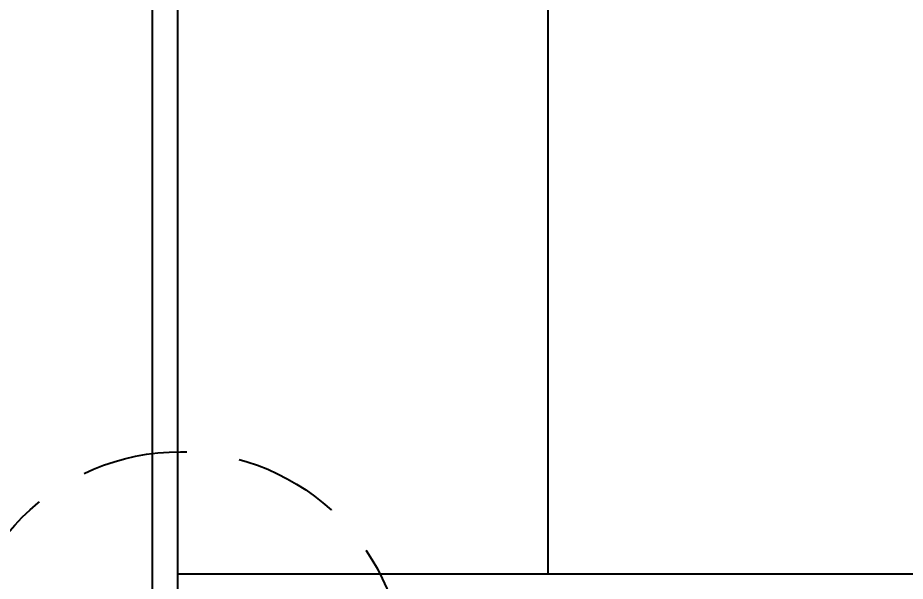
# Model space of a CAD drawing. Header units: millimetres. Extents: x 17046 to 32328, y 18593 to 29476.
# Drawn here: x 17323.8 to 17377, y 18900.7 to 18934.4 of the extents above; entities that cross this region are included whole.
import ezdxf

# ---------------------------------------------------------------- set-up
doc = ezdxf.new("R2010")
doc.units = ezdxf.units.MM
doc.header["$LTSCALE"] = 5
doc.linetypes.add('HIDDEN', pattern=[9.525, 6.35, -3.175])
doc.layers.add('RECIRCULATION-CONTROL', color=3, linetype='Continuous')
doc.layers.add('UNIT', color=6, linetype='Continuous')
doc.styles.add('SUBMITTAL', font='romans.shx', dxfattribs={"width": 0.75})
doc.dimstyles.new('SUBMITTAL', dxfattribs={"dimtxt": 0.09375, "dimasz": 0.09375, "dimexe": 0.03125, "dimexo": 0.0625, "dimgap": 0.0625, "dimtad": 0, "dimdec": 4, "dimzin": 4, "dimdsep": 46, "dimlunit": 4, "dimtxsty": 'SUBMITTAL', "dimcen": 0.09375, "dimclre": 6, "dimadec": 0, "dimazin": 0, "dimtfac": 1, "dimtdec": 0, "dimtofl": 0, "dimtmove": 0, "dimatfit": 3, "dimfxl": 0, "dimfrac": 2, "dimtolj": 1, "dimtzin": 4, "dimarcsym": 0})

# ---------------------------------------------------------------- blocks, each defined once
blk = doc.blocks.new('*D33')
at = {"layer": 'UNIT', "color": 6, "lineweight": -2}
for p, q in [((17307.364, 18963.53), (17307.364, 18849.843)), ((17331.904, 18890.058), (17331.904, 18849.843))]:
    blk.add_line(p, q, dxfattribs=at)
at = {"layer": 'UNIT', "color": 3, "lineweight": -2}
for p, q in [((17312.294, 18852.66), (17326.974, 18852.66)), ((17331.904, 18852.66), (17341.762, 18852.66))]:
    blk.add_line(p, q, dxfattribs=at)
at = {"layer": 'UNIT', "color": 3}
for points in [[(17312.294, 18853.481), (17312.294, 18851.838), (17307.364, 18852.66)], [(17326.974, 18853.481), (17326.974, 18851.838), (17331.904, 18852.66)]]:
    blk.add_solid(points, dxfattribs=at)
at = {"layer": 'UNIT', "color": 3, "insert": (17358.751, 18852.66), "char_height": 4.9294, "attachment_point": 5, "style": 'SUBMITTAL'}
blk.add_mtext('\\A1;2\'-0 1/2"', dxfattribs=at)

msp = doc.modelspace()

# ---------------------------------------------------------------- linework, layer by layer
at = {"layer": 'RECIRCULATION-CONTROL', "linetype": 'HIDDEN', "ltscale": 0.2}
msp.add_circle((17333.5829, 18895.0252), 13.395, dxfattribs=at)
at = {"layer": 'UNIT'}
for p, q in [((17331.9036, 18892.8745), (17331.9036, 18973.2292)), ((17333.4036, 18964.6004), (17333.4036, 18898.9392)), ((17355.5573, 18964.6004), (17355.5573, 18901.0927)), ((17613.8859, 18901.0927), (17333.4036, 18901.0927))]:
    msp.add_line(p, q, dxfattribs=at)

# ---------------------------------------------------------------- dimensions: what is measured, and where the dimension line sits
at = {"layer": 'UNIT', "color": 3}
dim = msp.add_linear_dim(base=(17331.9036, 18852.6597), p1=(17307.3644, 18966.3465), p2=(17331.9036, 18892.8745), angle=180, dimstyle='SUBMITTAL', override={"dimscale": 70.42, "dimtxt": 0.07, "dimasz": 0.07, "dimexe": 0.04, "dimexo": 0.04, "dimgap": 0.03125, "dimdec": 3, "dimzin": 3, "dimclrd": 3, "dimclrt": 3, "dimtdec": 3, "dimtix": 1}, dxfattribs=at)
dim.commit()
dim.dimension.update_dxf_attribs({"geometry": '*D33', "text_midpoint": (17358.7512, 18852.6597), "dimtype": 160})

doc.saveas('drawing.dxf')
